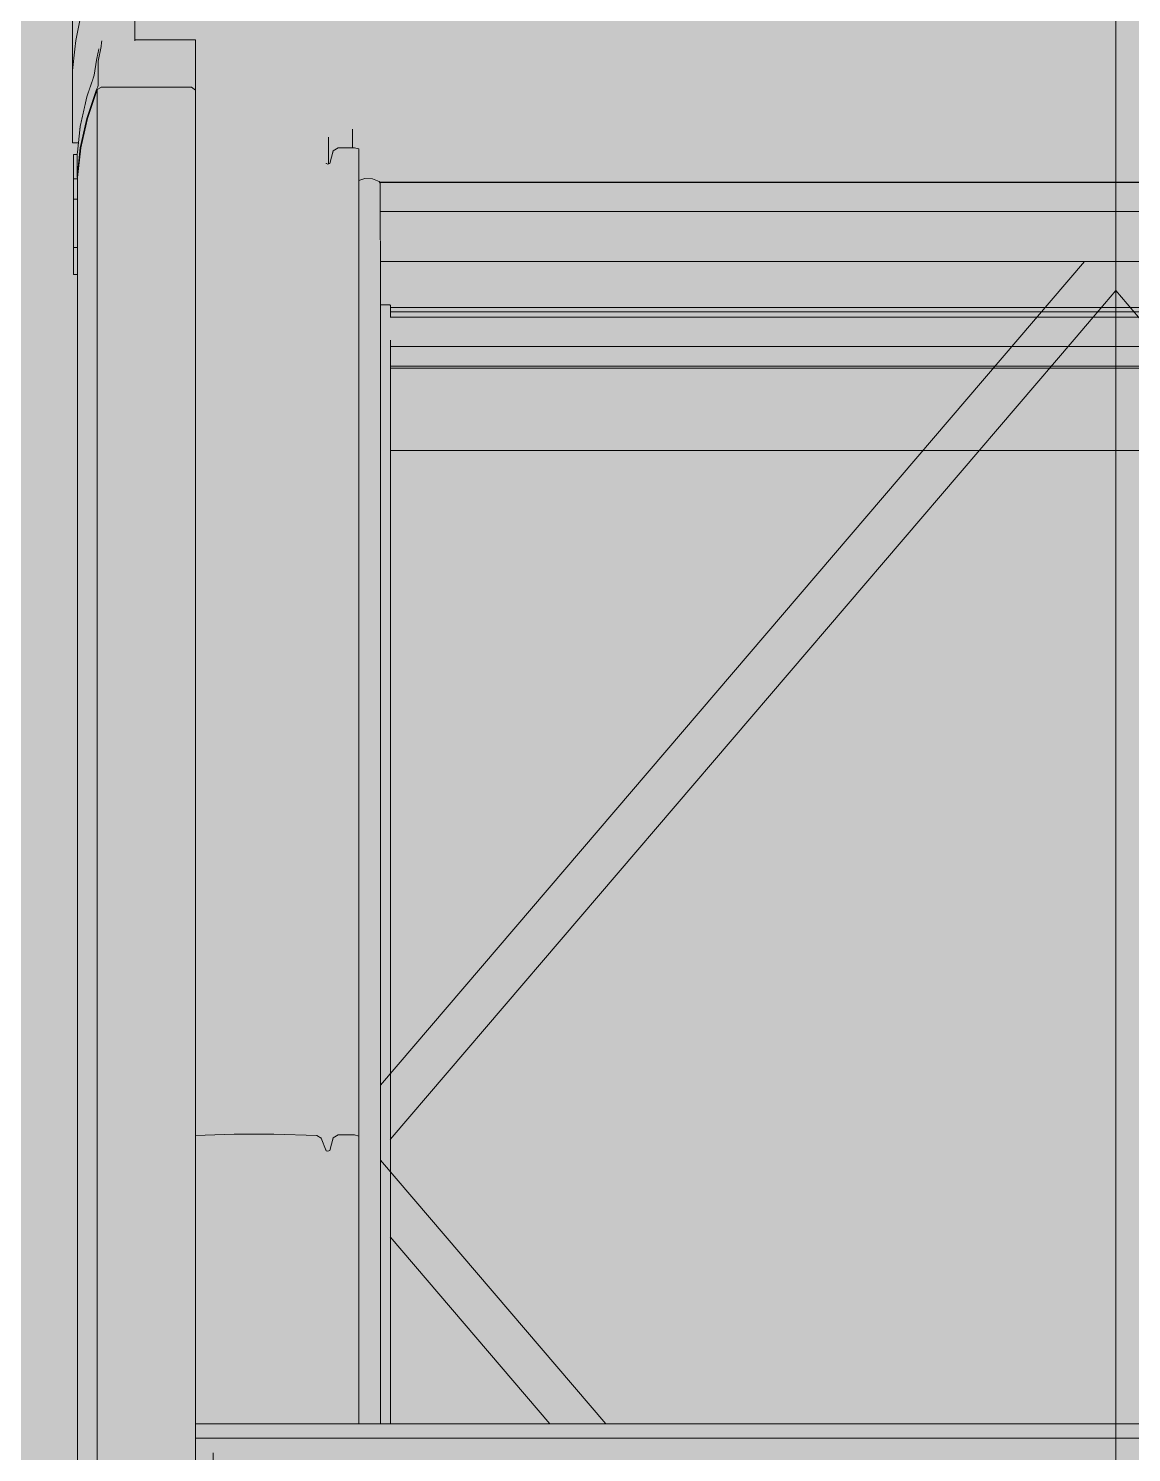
# Model space of a CAD drawing. Header units: metres. Extents: x -208 to 1512, y -277 to 123.
# Drawn here: x 828.896 to 829.348, y -23.356 to -22.773 of the extents above; entities that cross this region are included whole.
import ezdxf

# ---------------------------------------------------------------- set-up
doc = ezdxf.new("R2010")
doc.units = ezdxf.units.M
doc.header["$MEASUREMENT"] = 0
doc.linetypes.add('Wipeout_Contour', pattern=[1, 0, -1])
for name, color, linetype in [('325 Dachfenster', 7, 'Continuous'), ('330 Dachaufbau', 7, 'Continuous'), ('918 Lageplan Beschriftung.x', 7, 'Continuous')]:
    doc.layers.add(name, color=color, linetype=linetype)

# ---------------------------------------------------------------- blocks, each defined once
blk = doc.blocks.new('Dachfläche_47_5', base_point=(825.29177, -21.27914))
at = {"layer": '330 Dachaufbau', "linetype": 'Continuous', "lineweight": 0, "true_color": 0x000000}
h = blk.add_hatch(color=18, dxfattribs=at)
h.paths.add_polyline_path([(828.71231, -24.335), (830.70817, -24.335), (830.70817, -22.14), (830.81231, -22.14), (830.81231, -21.27914), (825.29177, -21.27914), (825.29565, -24.39504), (825.31709, -24.39504), (825.31709, -21.295), (828.45231, -21.295), (828.45231, -21.585), (828.71231, -21.585)])
h.paths.add_polyline_path([(828.9721, -23.72517), (828.9721, -22.2008), (829.7521, -22.2008), (829.7521, -23.72517)], flags=0)
at = {"layer": '330 Dachaufbau', "color": 7, "linetype": 'Continuous', "lineweight": 18, "flags": 128}
blk.add_lwpolyline([(828.9721, -22.2008), (828.9721, -23.72517)], dxfattribs=at)
blk = doc.blocks.new('DF Marker 27[1466]_5', base_point=(829.34199, -22.86773))
at = {"layer": '325 Dachfenster', "color": 7, "linetype": 'Continuous', "lineweight": 13}
blk.add_line((829.34199, -19.11148), (829.34199, -24.9007), dxfattribs=at)
blk = doc.blocks.new('VELUX SlopeRoofBundle[35]_5', base_point=(825.25728, 0))
at = {"color": 254, "linetype": 'Wipeout_Contour', "lineweight": 0, "ltscale": 4974.643211}
blk.add_wipeout([(828.91479, -22.83412), (828.91649, -22.83412), (828.91649, -22.83383), (828.91629, -22.83368), (828.91629, -22.82424), (828.91479, -22.82424)], dxfattribs=at).dxf.layer = '325 Dachfenster'
at = {"color": 254, "linetype": 'Wipeout_Contour', "lineweight": 0, "ltscale": 3316.922475}
blk.add_wipeout([(828.91479, -22.84332), (828.91479, -22.85262), (828.91649, -22.85262), (828.91649, -22.84332)], dxfattribs=at).dxf.layer = '325 Dachfenster'
at = {"color": 254, "linetype": 'Wipeout_Contour', "lineweight": 0, "ltscale": 6637.258312}
blk.add_wipeout([(829.04049, -22.85911), (829.04059, -22.85938), (829.04059, -22.86017), (829.64339, -22.86017), (829.64339, -22.85938), (829.64349, -22.85911), (829.64349, -22.85826), (829.04049, -22.85826)], dxfattribs=at).dxf.layer = '325 Dachfenster'
at = {"color": 254, "linetype": 'Wipeout_Contour', "lineweight": 0, "ltscale": 3316.924759}
blk.add_wipeout([(828.91479, -22.86436), (828.91479, -22.873), (828.91649, -22.873), (828.91649, -22.86436)], dxfattribs=at).dxf.layer = '325 Dachfenster'
at = {"color": 254, "linetype": 'Wipeout_Contour', "lineweight": 0, "ltscale": 3318.62946}
blk.add_wipeout([(829.04059, -22.86809), (829.64339, -22.86809), (829.64339, -22.86801), (829.04059, -22.86801)], dxfattribs=at).dxf.layer = '325 Dachfenster'
at = {"color": 254, "linetype": 'Wipeout_Contour', "lineweight": 0, "ltscale": 3317.199539}
blk.add_wipeout([(828.96479, -23.22604), (828.96479, -23.34415), (828.98069, -23.34415), (828.98069, -23.22553)], dxfattribs=at).dxf.layer = '325 Dachfenster'
at = {"color": 254, "linetype": 'Wipeout_Contour', "lineweight": 0, "ltscale": 3317.383571}
blk.add_wipeout([(829.01909, -23.23253), (829.01829, -23.23232), (829.01829, -23.34415), (829.01909, -23.34415)], dxfattribs=at).dxf.layer = '325 Dachfenster'
at = {"color": 254, "linetype": 'Wipeout_Contour', "lineweight": 0, "ltscale": 4146.52762}
blk.add_wipeout([(828.91645, -22.82329), (828.91629, -22.824), (828.91629, -22.83368), (828.91759, -22.82153), (828.91759, -22.81267)], dxfattribs=at).dxf.layer = '325 Dachfenster'
at = {"color": 254, "linetype": 'Wipeout_Contour', "lineweight": 0, "ltscale": 3316.92192}
blk.add_wipeout([(828.91479, -22.84332), (828.91649, -22.84332), (828.91649, -22.84256), (828.91479, -22.84256)], dxfattribs=at).dxf.layer = '325 Dachfenster'
at = {"color": 254, "linetype": 'Wipeout_Contour', "lineweight": 0, "ltscale": 3316.924203}
blk.add_wipeout([(828.91479, -22.86295), (828.91479, -22.86436), (828.91649, -22.86436), (828.91649, -22.86295)], dxfattribs=at).dxf.layer = '325 Dachfenster'
at = {"color": 254, "linetype": 'Wipeout_Contour', "lineweight": 0, "ltscale": 3318.628649}
blk.add_wipeout([(829.04059, -22.86017), (829.04059, -22.86123), (829.64339, -22.86123), (829.64339, -22.86017)], dxfattribs=at).dxf.layer = '325 Dachfenster'
at = {"color": 254, "linetype": 'Wipeout_Contour', "lineweight": 0, "ltscale": 3316.925251}
blk.add_wipeout([(828.91479, -22.873), (828.91479, -22.8733), (828.91649, -22.8733), (828.91649, -22.873)], dxfattribs=at).dxf.layer = '325 Dachfenster'
at = {"color": 254, "linetype": 'Wipeout_Contour', "lineweight": 0, "ltscale": 3317.378984}
blk.add_wipeout([(829.01829, -23.23232), (829.01629, -23.22715), (829.01629, -23.34415), (829.01829, -23.34415)], dxfattribs=at).dxf.layer = '325 Dachfenster'
at = {"color": 254, "linetype": 'Wipeout_Contour', "lineweight": 0, "ltscale": 3316.921877}
blk.add_wipeout([(828.91479, -22.84254), (828.91479, -22.84256), (828.91649, -22.84256), (828.91649, -22.84254)], dxfattribs=at).dxf.layer = '325 Dachfenster'
at = {"color": 254, "linetype": 'Wipeout_Contour', "lineweight": 0, "ltscale": 3316.923704}
blk.add_wipeout([(828.91479, -22.85597), (828.91479, -22.86227), (828.91649, -22.86227), (828.91649, -22.85597)], dxfattribs=at).dxf.layer = '325 Dachfenster'
at = {"color": 254, "linetype": 'Wipeout_Contour', "lineweight": 0, "ltscale": 3318.628334}
blk.add_wipeout([(829.04049, -22.85741), (829.04049, -22.85826), (829.64349, -22.85826), (829.64349, -22.85741)], dxfattribs=at).dxf.layer = '325 Dachfenster'
at = {"color": 254, "linetype": 'Wipeout_Contour', "lineweight": 0, "ltscale": 3318.628742}
blk.add_wipeout([(829.04059, -22.86123), (829.04059, -22.86186), (829.64339, -22.86186), (829.64339, -22.86123)], dxfattribs=at).dxf.layer = '325 Dachfenster'
at = {"color": 254, "linetype": 'Wipeout_Contour', "lineweight": 0, "ltscale": 3317.391973}
blk.add_wipeout([(829.02119, -23.22708), (829.01989, -23.23225), (829.01989, -23.34415), (829.02119, -23.34415)], dxfattribs=at).dxf.layer = '325 Dachfenster'
at = {"color": 254, "linetype": 'Wipeout_Contour', "lineweight": 0, "ltscale": 3316.921412}
blk.add_wipeout([(828.91479, -22.84254), (828.91649, -22.84254), (828.91649, -22.83412), (828.91479, -22.83412)], dxfattribs=at).dxf.layer = '325 Dachfenster'
at = {"color": 254, "linetype": 'Wipeout_Contour', "lineweight": 0, "ltscale": 3316.923172}
blk.add_wipeout([(828.91479, -22.85262), (828.91479, -22.85597), (828.91649, -22.85597), (828.91649, -22.85262)], dxfattribs=at).dxf.layer = '325 Dachfenster'
at = {"color": 254, "linetype": 'Wipeout_Contour', "lineweight": 0, "ltscale": 3318.62801}
blk.add_wipeout([(829.04049, -22.85239), (829.04049, -22.85741), (829.64349, -22.85741), (829.64349, -22.85239)], dxfattribs=at).dxf.layer = '325 Dachfenster'
at = {"color": 254, "linetype": 'Wipeout_Contour', "lineweight": 0, "ltscale": 3316.924088}
blk.add_wipeout([(828.91479, -22.86227), (828.91479, -22.86295), (828.91649, -22.86295), (828.91649, -22.86227)], dxfattribs=at).dxf.layer = '325 Dachfenster'
at = {"color": 254, "linetype": 'Wipeout_Contour', "lineweight": 0, "ltscale": 3318.628817}
blk.add_wipeout([(829.04059, -22.86186), (829.04059, -22.86257), (829.64339, -22.86257), (829.64339, -22.86186)], dxfattribs=at).dxf.layer = '325 Dachfenster'
at = {"color": 254, "linetype": 'Wipeout_Contour', "lineweight": 0, "ltscale": 3317.386785}
blk.add_wipeout([(829.01989, -23.23225), (829.01909, -23.23253), (829.01909, -23.34415), (829.01989, -23.34415)], dxfattribs=at).dxf.layer = '325 Dachfenster'
at = {"color": 254, "linetype": 'Wipeout_Contour', "lineweight": 0, "ltscale": 3318.627496}
blk.add_wipeout([(829.04049, -22.84807), (829.04049, -22.85239), (829.64349, -22.85239), (829.64349, -22.84807)], dxfattribs=at).dxf.layer = '325 Dachfenster'
at = {"color": 254, "linetype": 'Wipeout_Contour', "lineweight": 0, "ltscale": 3318.629156}
blk.add_wipeout([(829.04059, -22.86801), (829.64339, -22.86801), (829.64339, -22.86257), (829.04059, -22.86257)], dxfattribs=at).dxf.layer = '325 Dachfenster'
at = {"color": 254, "linetype": 'Wipeout_Contour', "lineweight": 0, "ltscale": 3317.370246}
blk.add_wipeout([(829.01629, -23.22715), (829.01449, -23.22609), (829.01449, -23.34415), (829.01629, -23.34415)], dxfattribs=at).dxf.layer = '325 Dachfenster'
at = {"color": 254, "linetype": 'Wipeout_Contour', "lineweight": 0, "ltscale": 3317.397674}
blk.add_wipeout([(829.02329, -23.22581), (829.02119, -23.22708), (829.02119, -23.34415), (829.02329, -23.34415)], dxfattribs=at).dxf.layer = '325 Dachfenster'
at = {"color": 254, "linetype": 'Wipeout_Contour', "lineweight": 0, "ltscale": 3318.627227}
blk.add_wipeout([(829.04049, -22.84751), (829.04049, -22.84807), (829.64349, -22.84807), (829.64349, -22.84751)], dxfattribs=at).dxf.layer = '325 Dachfenster'
at = {"color": 254, "linetype": 'Wipeout_Contour', "lineweight": 0, "ltscale": 3317.331301}
blk.add_wipeout([(828.99689, -23.22553), (828.99689, -23.34415), (829.01449, -23.34415), (829.01449, -23.22609)], dxfattribs=at).dxf.layer = '325 Dachfenster'
at = {"color": 254, "linetype": 'Wipeout_Contour', "lineweight": 0, "ltscale": 3317.414736}
blk.add_wipeout([(829.02329, -23.22581), (829.02329, -23.34415), (829.02989, -23.34415), (829.02989, -23.22581)], dxfattribs=at).dxf.layer = '325 Dachfenster'
at = {"color": 254, "linetype": 'Wipeout_Contour', "lineweight": 0, "ltscale": 3317.348884}
blk.add_wipeout([(829.01629, -22.82272), (829.01629, -23.22715), (829.01829, -23.23232), (829.01829, -22.82789)], dxfattribs=at).dxf.layer = '325 Dachfenster'
at = {"color": 254, "linetype": 'Wipeout_Contour', "lineweight": 0, "ltscale": 3318.626546}
blk.add_wipeout([(829.04049, -22.8357), (829.04049, -22.84751), (829.64349, -22.84751), (829.64349, -22.8357)], dxfattribs=at).dxf.layer = '325 Dachfenster'
at = {"color": 254, "linetype": 'Wipeout_Contour', "lineweight": 0, "ltscale": 3317.26358}
blk.add_wipeout([(828.98069, -23.22553), (828.98069, -23.34415), (828.99689, -23.34415), (828.99689, -23.22553)], dxfattribs=at).dxf.layer = '325 Dachfenster'
at = {"color": 254, "linetype": 'Wipeout_Contour', "lineweight": 0, "ltscale": 3317.431858}
blk.add_wipeout([(829.03179, -23.22631), (829.02989, -23.22581), (829.02989, -23.34415), (829.03179, -23.34415)], dxfattribs=at).dxf.layer = '325 Dachfenster'
at = {"color": 254, "linetype": 'Wipeout_Contour', "lineweight": 0, "ltscale": 3317.170325}
blk.add_wipeout([(828.96479, -23.22604), (828.98069, -23.22553), (828.98069, -22.8211), (828.96479, -22.82161)], dxfattribs=at).dxf.layer = '325 Dachfenster'
at = {"color": 254, "linetype": 'Wipeout_Contour', "lineweight": 0, "ltscale": 3317.402447}
blk.add_wipeout([(829.02989, -22.82142), (829.02989, -23.22581), (829.03179, -23.22631), (829.03179, -22.82191)], dxfattribs=at).dxf.layer = '325 Dachfenster'
at = {"color": 254, "linetype": 'Wipeout_Contour', "lineweight": 0, "ltscale": 4976.742645}
blk.add_wipeout([(829.01839, -22.82791), (829.01829, -22.82789), (829.01829, -23.23232), (829.01909, -23.23253), (829.01909, -22.82813), (829.01839, -22.82795)], dxfattribs=at).dxf.layer = '325 Dachfenster'
at = {"color": 254, "linetype": 'Wipeout_Contour', "lineweight": 0, "ltscale": 3318.625888}
blk.add_wipeout([(829.04049, -22.83556), (829.04049, -22.8357), (829.64349, -22.8357), (829.64349, -22.83556)], dxfattribs=at).dxf.layer = '325 Dachfenster'
at = {"color": 254, "linetype": 'Wipeout_Contour', "lineweight": 0, "ltscale": 3317.361902}
blk.add_wipeout([(829.01989, -22.82785), (829.01989, -23.23225), (829.02119, -23.22708), (829.02119, -22.82269)], dxfattribs=at).dxf.layer = '325 Dachfenster'
at = {"color": 254, "linetype": 'Wipeout_Contour', "lineweight": 0, "ltscale": 3317.357988}
blk.add_wipeout([(829.01909, -22.82813), (829.01909, -23.23253), (829.01989, -23.23225), (829.01989, -22.82785)], dxfattribs=at).dxf.layer = '325 Dachfenster'
at = {"layer": '325 Dachfenster', "linetype": 'Continuous', "lineweight": 0, "flags": 128}
for points in [[(829.01909, -23.23253), (829.01829, -23.23232)], [(829.01989, -23.23225), (829.01909, -23.23253)]]:
    blk.add_lwpolyline(points, dxfattribs=at)
at = {"color": 254, "linetype": 'Wipeout_Contour', "lineweight": 0, "ltscale": 3317.34095}
blk.add_wipeout([(829.01629, -22.82272), (829.01449, -22.82166), (829.01449, -23.22609), (829.01629, -23.22715)], dxfattribs=at).dxf.layer = '325 Dachfenster'
at = {"color": 254, "linetype": 'Wipeout_Contour', "lineweight": 0, "ltscale": 3317.368355}
blk.add_wipeout([(829.02119, -22.82269), (829.02119, -23.22708), (829.02329, -23.22581), (829.02329, -22.82142)], dxfattribs=at).dxf.layer = '325 Dachfenster'
at = {"color": 254, "linetype": 'Wipeout_Contour', "lineweight": 0, "ltscale": 6635.264584}
blk.add_wipeout([(829.01829, -22.82782), (829.01832, -22.82789), (829.01839, -22.82791), (829.01839, -22.82795), (829.01909, -22.82813), (829.01929, -22.82806), (829.01929, -22.81704), (829.01872, -22.81604)], dxfattribs=at).dxf.layer = '325 Dachfenster'
at = {"color": 254, "linetype": 'Wipeout_Contour', "lineweight": 0, "ltscale": 3317.302078}
blk.add_wipeout([(828.99689, -22.8211), (828.99689, -23.22553), (829.01449, -23.22609), (829.01449, -22.82166)], dxfattribs=at).dxf.layer = '325 Dachfenster'
at = {"color": 254, "linetype": 'Wipeout_Contour', "lineweight": 0, "ltscale": 3317.385704}
blk.add_wipeout([(829.02329, -22.82142), (829.02329, -23.22581), (829.02989, -23.22581), (829.02989, -22.82142)], dxfattribs=at).dxf.layer = '325 Dachfenster'
at = {"layer": '325 Dachfenster', "linetype": 'Continuous', "lineweight": 0, "flags": 128}
for points in [[(829.01629, -23.22715), (829.01449, -23.22609)], [(829.01829, -23.23232), (829.01629, -23.22715)], [(829.02119, -23.22708), (829.01989, -23.23225)], [(829.02329, -23.22581), (829.02119, -23.22708)]]:
    blk.add_lwpolyline(points, dxfattribs=at)
at = {"color": 254, "linetype": 'Wipeout_Contour', "lineweight": 0, "ltscale": 3317.19022}
blk.add_wipeout([(829.01704, -22.8133), (829.01629, -22.82272), (829.01829, -22.82782), (829.01871, -22.81609)], dxfattribs=at).dxf.layer = '325 Dachfenster'
at = {"color": 254, "linetype": 'Wipeout_Contour', "lineweight": 0, "ltscale": 3317.234474}
blk.add_wipeout([(828.99689, -22.8211), (828.98069, -22.8211), (828.98069, -23.22553), (828.99689, -23.22553)], dxfattribs=at).dxf.layer = '325 Dachfenster'
at = {"color": 254, "linetype": 'Wipeout_Contour', "lineweight": 0, "ltscale": 3317.14682}
blk.add_wipeout([(828.96479, -22.81252), (828.96479, -22.82161), (828.98069, -22.8211), (828.98069, -22.81217)], dxfattribs=at).dxf.layer = '325 Dachfenster'
at = {"color": 254, "linetype": 'Wipeout_Contour', "lineweight": 0, "ltscale": 2488.473829}
blk.add_wipeout([(829.01588, -22.81281), (829.01449, -22.81255), (829.01449, -22.82166)], dxfattribs=at).dxf.layer = '325 Dachfenster'
at = {"color": 254, "linetype": 'Wipeout_Contour', "lineweight": 0, "ltscale": 11612.445973}
blk.add_wipeout([(828.91759, -22.82153), (828.91629, -22.83368), (828.91649, -22.83383), (828.91649, -22.83368), (828.91779, -22.82153), (828.92049, -22.80946), (828.92449, -22.7976), (828.92629, -22.79665), (828.96309, -22.79665), (828.96479, -22.79789), (828.96479, -22.7965), (828.92471, -22.7965), (828.92429, -22.7976), (828.92029, -22.80946)], dxfattribs=at).dxf.layer = '325 Dachfenster'
at = {"color": 254, "linetype": 'Wipeout_Contour', "lineweight": 0, "ltscale": 3317.278528}
blk.add_wipeout([(828.99689, -22.81217), (828.99689, -22.8211), (829.01449, -22.82166), (829.01449, -22.81255)], dxfattribs=at).dxf.layer = '325 Dachfenster'
at = {"color": 254, "linetype": 'Wipeout_Contour', "lineweight": 0, "ltscale": 3316.931292}
blk.add_wipeout([(828.91759, -22.81267), (828.91759, -22.82153), (828.92029, -22.80946), (828.92029, -22.8006)], dxfattribs=at).dxf.layer = '325 Dachfenster'
at = {"color": 254, "linetype": 'Wipeout_Contour', "lineweight": 0, "ltscale": 3317.211513}
blk.add_wipeout([(828.99689, -22.81217), (828.98069, -22.81217), (828.98069, -22.8211), (828.99689, -22.8211)], dxfattribs=at).dxf.layer = '325 Dachfenster'
at = {"color": 254, "linetype": 'Wipeout_Contour', "lineweight": 0, "ltscale": 3317.067282}
blk.add_wipeout([(829.01449, -22.82166), (829.01629, -22.82272), (829.01704, -22.81327), (829.01588, -22.81281)], dxfattribs=at).dxf.layer = '325 Dachfenster'
at = {"color": 254, "linetype": 'Wipeout_Contour', "lineweight": 0, "ltscale": 4974.994045}
blk.add_wipeout([(828.92303, -22.79247), (828.92029, -22.8006), (828.92029, -22.80946), (828.92429, -22.7976), (828.92429, -22.78554), (828.9232, -22.79176)], dxfattribs=at).dxf.layer = '325 Dachfenster'
at = {"color": 254, "linetype": 'Wipeout_Contour', "lineweight": 0, "ltscale": 4145.885651}
blk.add_wipeout([(828.91779, -22.82153), (828.91649, -22.83368), (828.91649, -23.54542), (828.91759, -23.53514), (828.91779, -23.53425)], dxfattribs=at).dxf.layer = '325 Dachfenster'
at = {"color": 254, "linetype": 'Wipeout_Contour', "lineweight": 0, "ltscale": 3316.384014}
blk.add_wipeout([(829.01829, -22.82782), (829.01629, -22.82272), (829.01829, -22.82789), (829.01832, -22.82789)], dxfattribs=at).dxf.layer = '325 Dachfenster'
at = {"layer": '325 Dachfenster', "linetype": 'Continuous', "lineweight": 0, "flags": 128}
for points in [[(828.91479, -22.82424), (828.91479, -22.83412)], [(828.91479, -22.84254), (828.91479, -22.83412)], [(828.91479, -22.84256), (828.91479, -22.84254)], [(828.91479, -22.85262), (828.91479, -22.84332), (828.91479, -22.84256)], [(828.91479, -22.85597), (828.91479, -22.85262)], [(828.91479, -22.86227), (828.91479, -22.85597)], [(828.91479, -22.86295), (828.91479, -22.86227)], [(828.91479, -22.86436), (828.91479, -22.86295)], [(828.91479, -22.8733), (828.91479, -22.873), (828.91479, -22.86436)]]:
    blk.add_lwpolyline(points, dxfattribs=at)
at = {"color": 254, "linetype": 'Wipeout_Contour', "lineweight": 0, "ltscale": 7463.063682}
blk.add_wipeout([(828.91436, -22.72574), (828.91436, -22.81724), (828.91436, -22.81937), (828.91437, -22.81346), (828.91438, -22.80437), (828.91438, -22.80324), (828.91439, -22.78974), (828.91439, -22.66935), (828.91439, -22.65206)], dxfattribs=at).dxf.layer = '325 Dachfenster'
at = {"color": 254, "linetype": 'Wipeout_Contour', "lineweight": 0, "ltscale": 3317.003074}
blk.add_wipeout([(828.92497, -22.78603), (828.96479, -22.78603), (828.96479, -22.77995), (828.92618, -22.77995)], dxfattribs=at).dxf.layer = '325 Dachfenster'
at = {"color": 254, "linetype": 'Wipeout_Contour', "lineweight": 0, "ltscale": 4145.814879}
blk.add_wipeout([(828.92049, -22.80946), (828.91779, -22.82153), (828.91779, -23.53425), (828.92029, -23.52307), (828.92049, -23.52248)], dxfattribs=at).dxf.layer = '325 Dachfenster'
at = {"color": 254, "linetype": 'Wipeout_Contour', "lineweight": 0, "ltscale": 5806.187321}
blk.add_wipeout([(829.01929, -22.82806), (829.01989, -22.82785), (829.02119, -22.82269), (829.02329, -22.82142), (829.02909, -22.82142), (829.02909, -22.81782), (829.01929, -22.81782)], dxfattribs=at).dxf.layer = '325 Dachfenster'
at = {"layer": '325 Dachfenster', "linetype": 'Continuous', "lineweight": 0, "flags": 128}
for points in [[(829.02119, -22.82269), (829.02329, -22.82142)], [(828.91479, -22.82424), (828.91629, -22.82424)], [(828.91629, -22.824), (828.91645, -22.82329)], [(828.91629, -22.824), (828.91629, -22.83368)], [(829.01832, -22.82789), (829.01829, -22.82782)], [(829.01839, -22.82791), (829.01839, -22.82795)], [(829.01839, -22.82795), (829.01909, -22.82813)], [(829.01909, -22.82813), (829.01989, -22.82785)], [(829.01989, -22.82785), (829.02119, -22.82269)], [(828.91629, -22.83368), (828.91649, -22.83383)], [(828.91649, -22.83368), (828.91649, -23.54542)], [(828.91649, -22.83412), (828.91479, -22.83412)], [(828.91479, -22.84256), (828.91649, -22.84256)], [(828.91479, -22.86227), (828.91649, -22.86227)], [(828.91479, -22.8733), (828.91649, -22.8733)]]:
    blk.add_lwpolyline(points, dxfattribs=at)
at = {"color": 254, "linetype": 'Wipeout_Contour', "lineweight": 0, "ltscale": 7463.483552}
blk.add_wipeout([(828.92429, -22.78554), (828.92429, -22.7976), (828.92471, -22.7965), (828.92485, -22.79579), (828.92497, -22.78603), (828.92618, -22.77995), (828.92634, -22.77836), (828.92636, -22.7777), (828.92521, -22.78093)], dxfattribs=at).dxf.layer = '325 Dachfenster'
at = {"color": 254, "linetype": 'Wipeout_Contour', "lineweight": 0, "ltscale": 16593.223307}
blk.add_wipeout([(829.02909, -22.81376), (829.02909, -22.82142), (829.02989, -22.82142), (829.03179, -22.82191), (829.03179, -22.8349), (829.03419, -22.83407), (829.03729, -22.83414), (829.04009, -22.83528), (829.04049, -22.83595), (829.04049, -22.83556), (829.64349, -22.83556), (829.64349, -22.83595), (829.64389, -22.83528), (829.64669, -22.83414), (829.64979, -22.83407), (829.65219, -22.8349), (829.65219, -22.82191), (829.65409, -22.82142), (829.65489, -22.82142), (829.65489, -22.81376)], dxfattribs=at).dxf.layer = '325 Dachfenster'
at = {"layer": '325 Dachfenster', "linetype": 'Continuous', "lineweight": 0, "flags": 128}
blk.add_lwpolyline([(829.02329, -22.82142), (829.02989, -22.82142), (829.03179, -22.82191)], dxfattribs=at)
at = {"color": 254, "linetype": 'Wipeout_Contour', "lineweight": 0, "ltscale": 4975.826167}
blk.add_wipeout([(828.92634, -22.77836), (828.96479, -22.77836), (828.96479, -22.77719), (828.93999, -22.77719), (828.93999, -22.7777), (828.92636, -22.7777)], dxfattribs=at).dxf.layer = '325 Dachfenster'
at = {"color": 254, "linetype": 'Wipeout_Contour', "lineweight": 0, "ltscale": 3317.030172}
blk.add_wipeout([(828.92485, -22.79579), (828.96479, -22.79579), (828.96479, -22.78603), (828.92497, -22.78603)], dxfattribs=at).dxf.layer = '325 Dachfenster'
at = {"color": 254, "linetype": 'Wipeout_Contour', "lineweight": 0, "ltscale": 3317.418586}
blk.add_wipeout([(829.03179, -22.8349), (829.03179, -23.34415), (829.03419, -23.34415), (829.03419, -22.83407)], dxfattribs=at).dxf.layer = '325 Dachfenster'
at = {"color": 254, "linetype": 'Wipeout_Contour', "lineweight": 0, "ltscale": 4975.534782}
blk.add_wipeout([(829.04009, -22.83528), (829.04009, -23.34415), (829.04059, -23.34415), (829.04059, -22.85938), (829.04049, -22.85911), (829.04049, -22.83595)], dxfattribs=at).dxf.layer = '325 Dachfenster'
at = {"color": 254, "linetype": 'Wipeout_Contour', "lineweight": 0, "ltscale": 3317.030026}
blk.add_wipeout([(828.92634, -22.77836), (828.92618, -22.77995), (828.96479, -22.77995), (828.96479, -22.77836)], dxfattribs=at).dxf.layer = '325 Dachfenster'
at = {"color": 254, "linetype": 'Wipeout_Contour', "lineweight": 0, "ltscale": 3317.029802}
blk.add_wipeout([(828.92485, -22.79579), (828.92471, -22.7965), (828.96479, -22.7965), (828.96479, -22.79579)], dxfattribs=at).dxf.layer = '325 Dachfenster'
at = {"color": 254, "linetype": 'Wipeout_Contour', "lineweight": 0, "ltscale": 3317.44147}
blk.add_wipeout([(829.03729, -22.83414), (829.03729, -23.34415), (829.04009, -23.34415), (829.04009, -22.83528)], dxfattribs=at).dxf.layer = '325 Dachfenster'
at = {"layer": '325 Dachfenster', "linetype": 'Continuous', "lineweight": 0, "flags": 128}
for points in [[(829.04049, -22.83556), (829.64349, -22.83556)], [(829.04049, -22.8357), (829.04049, -22.83556)], [(829.04049, -22.84751), (829.04049, -22.8357)], [(829.04049, -22.84751), (829.04049, -22.84807), (829.04049, -22.85239), (829.04049, -22.85741), (829.04049, -22.85826), (829.04049, -22.85911)], [(829.04049, -22.84751), (829.64349, -22.84751)]]:
    blk.add_lwpolyline(points, dxfattribs=at)
at = {"color": 254, "linetype": 'Wipeout_Contour', "lineweight": 0, "ltscale": 4145.806527}
blk.add_wipeout([(828.92449, -22.7976), (828.92049, -22.80946), (828.92049, -23.52248), (828.92429, -23.51121), (828.92449, -23.51069)], dxfattribs=at).dxf.layer = '325 Dachfenster'
at = {"color": 254, "linetype": 'Wipeout_Contour', "lineweight": 0, "ltscale": 3317.149894}
blk.add_wipeout([(828.96309, -22.79665), (828.96309, -23.50996), (828.96479, -23.50996), (828.96479, -22.79789)], dxfattribs=at).dxf.layer = '325 Dachfenster'
at = {"color": 254, "linetype": 'Wipeout_Contour', "lineweight": 0, "ltscale": 3317.429584}
blk.add_wipeout([(829.03419, -22.83407), (829.03419, -23.34415), (829.03729, -23.34415), (829.03729, -22.83414)], dxfattribs=at).dxf.layer = '325 Dachfenster'
at = {"color": 254, "linetype": 'Wipeout_Contour', "lineweight": 0, "ltscale": 2488.851891}
blk.add_wipeout([(829.32917, -22.86809), (829.04059, -22.86809), (829.04059, -23.20551)], dxfattribs=at).dxf.layer = '325 Dachfenster'
at = {"color": 254, "linetype": 'Wipeout_Contour', "lineweight": 0, "ltscale": 2488.711139}
blk.add_wipeout([(829.04059, -23.34415), (829.13296, -23.34415), (829.04059, -23.23614)], dxfattribs=at).dxf.layer = '325 Dachfenster'
at = {"layer": '325 Dachfenster', "linetype": 'Continuous', "lineweight": 0, "flags": 128}
for points in [[(829.03419, -22.83407), (829.03179, -22.8349)], [(829.03729, -22.83414), (829.03419, -22.83407)], [(829.04009, -22.83528), (829.03729, -22.83414)], [(829.04049, -22.83595), (829.04009, -22.83528)], [(829.03179, -23.22631), (829.02989, -23.22581), (829.02329, -23.22581)]]:
    blk.add_lwpolyline(points, dxfattribs=at)
at = {"color": 254, "linetype": 'Wipeout_Contour', "lineweight": 0, "ltscale": 4976.215432}
blk.add_wipeout([(828.92449, -23.51069), (828.92474, -23.51004), (828.92483, -23.50996), (828.92629, -23.50996), (828.92629, -22.79665), (828.92449, -22.7976)], dxfattribs=at).dxf.layer = '325 Dachfenster'
at = {"color": 254, "linetype": 'Wipeout_Contour', "lineweight": 0, "ltscale": 4145.93653}
blk.add_wipeout([(828.91436, -22.81937), (828.91687, -22.81937), (828.91759, -22.81267), (828.91774, -22.81201), (828.91437, -22.81201)], dxfattribs=at).dxf.layer = '325 Dachfenster'
at = {"color": 254, "linetype": 'Wipeout_Contour', "lineweight": 0, "ltscale": 6637.351388}
blk.add_wipeout([(829.04059, -23.20551), (829.04059, -23.23614), (829.13296, -23.34415), (829.55102, -23.34415), (829.64339, -23.23614), (829.64339, -23.20551), (829.35481, -22.86809), (829.32917, -22.86809)], dxfattribs=at).dxf.layer = '325 Dachfenster'
at = {"layer": '325 Dachfenster', "linetype": 'Continuous', "lineweight": 0, "flags": 128}
for points in [[(828.91436, -22.81724), (828.91436, -22.81937)], [(828.91436, -22.81937), (828.91687, -22.81937)], [(829.04059, -22.86801), (829.64339, -22.86801)], [(829.32917, -22.86809), (829.04059, -23.20551)], [(829.04059, -22.86809), (829.64339, -22.86809)], [(829.34199, -22.87996), (829.33274, -22.89078), (829.32488, -22.89998), (829.04456, -23.22774)], [(829.34199, -22.87996), (829.35124, -22.89078), (829.3591, -22.89998), (829.63942, -23.22774)], [(829.04059, -22.88583), (829.04449, -22.88583)], [(829.04449, -22.88583), (829.04469, -22.88605)], [(829.04469, -22.88605), (829.04469, -22.89078)], [(829.04456, -22.89078), (829.63942, -22.89078)], [(829.04469, -22.88689), (829.63929, -22.88689)], [(829.04469, -22.88859), (829.63929, -22.88859)], [(829.04469, -22.9028), (829.63929, -22.9028)], [(829.04469, -22.91094), (829.63929, -22.91094)], [(829.04469, -22.91171), (829.63929, -22.91171)], [(829.04469, -22.94544), (829.63929, -22.94544)]]:
    blk.add_lwpolyline(points, dxfattribs=at)
at = {"color": 254, "linetype": 'Wipeout_Contour', "lineweight": 0, "ltscale": 3317.072837}
blk.add_wipeout([(828.92629, -23.50996), (828.96309, -23.50996), (828.96309, -22.79665), (828.92629, -22.79665)], dxfattribs=at).dxf.layer = '325 Dachfenster'
at = {"color": 254, "linetype": 'Wipeout_Contour', "lineweight": 0, "ltscale": 3317.287448}
blk.add_wipeout([(828.91437, -22.81201), (828.91774, -22.81201), (828.9197, -22.80324), (828.91438, -22.80324)], dxfattribs=at).dxf.layer = '325 Dachfenster'
at = {"layer": '325 Dachfenster', "linetype": 'Continuous', "lineweight": 0, "flags": 128}
blk.add_lwpolyline([(829.01449, -23.22609), (828.99689, -23.22553), (828.98069, -23.22553), (828.96479, -23.22604)], dxfattribs=at)
at = {"color": 254, "linetype": 'Wipeout_Contour', "lineweight": 0, "ltscale": 4146.3439}
blk.add_wipeout([(828.91438, -22.80324), (828.9197, -22.80324), (828.92029, -22.8006), (828.92288, -22.79292), (828.91439, -22.79292)], dxfattribs=at).dxf.layer = '325 Dachfenster'
at = {"color": 254, "linetype": 'Wipeout_Contour', "lineweight": 0, "ltscale": 23230.351073}
blk.add_wipeout([(828.96479, -22.81067), (828.96479, -22.81252), (828.98069, -22.81217), (828.99689, -22.81217), (829.01449, -22.81255), (829.01588, -22.81281), (829.01704, -22.81327), (829.01704, -22.8133), (829.01871, -22.81609), (829.01872, -22.81604), (829.01929, -22.81704), (829.01929, -22.81782), (829.02909, -22.81782), (829.02909, -22.81376), (829.65489, -22.81376), (829.65489, -22.81782), (829.66469, -22.81782), (829.66469, -22.81704), (829.66526, -22.81604), (829.66527, -22.81609), (829.66695, -22.8133), (829.66694, -22.81327), (829.6681, -22.81281), (829.66949, -22.81255), (829.68709, -22.81217), (829.70329, -22.81217), (829.71919, -22.81252), (829.71919, -22.81067)], dxfattribs=at).dxf.layer = '325 Dachfenster'
at = {"color": 254, "linetype": 'Wipeout_Contour', "lineweight": 0, "ltscale": 3318.682844}
blk.add_wipeout([(828.96479, -23.34428), (828.96479, -23.35008), (829.71919, -23.35008), (829.71919, -23.34428)], dxfattribs=at).dxf.layer = '325 Dachfenster'
at = {"color": 254, "linetype": 'Wipeout_Contour', "lineweight": 0, "ltscale": 3318.683701}
blk.add_wipeout([(828.96479, -23.35362), (828.96479, -23.35597), (829.71919, -23.35597), (829.71919, -23.35362)], dxfattribs=at).dxf.layer = '325 Dachfenster'
at = {"layer": '325 Dachfenster', "linetype": 'Continuous', "lineweight": 0, "flags": 128}
for points in [[(828.92471, -22.7965), (828.92429, -22.7976), (828.92029, -22.80946), (828.91759, -22.82153), (828.91629, -22.83368)], [(828.91649, -22.83368), (828.91779, -22.82153), (828.92049, -22.80946), (828.92449, -22.7976)], [(828.92449, -22.7976), (828.92629, -22.79665)], [(828.92449, -22.7976), (828.92449, -23.51069)], [(829.02909, -22.82142), (829.02909, -22.81376)], [(829.01929, -22.82806), (829.01929, -22.81704)]]:
    blk.add_lwpolyline(points, dxfattribs=at)
at = {"color": 254, "linetype": 'Wipeout_Contour', "lineweight": 0, "ltscale": 6633.482412}
blk.add_wipeout([(828.91439, -22.79292), (828.92288, -22.79292), (828.92303, -22.79247), (828.9232, -22.79176), (828.92429, -22.78554), (828.92517, -22.78111), (828.91534, -22.78111), (828.91439, -22.78974)], dxfattribs=at).dxf.layer = '325 Dachfenster'
at = {"color": 254, "linetype": 'Wipeout_Contour', "lineweight": 0, "ltscale": 3318.622668}
blk.add_wipeout([(828.96479, -22.80197), (828.96479, -22.81067), (829.71919, -22.81067), (829.71919, -22.80197)], dxfattribs=at).dxf.layer = '325 Dachfenster'
at = {"color": 254, "linetype": 'Wipeout_Contour', "lineweight": 0, "ltscale": 3318.682507}
blk.add_wipeout([(829.71919, -23.34415), (828.96479, -23.34415), (828.96479, -23.34428), (829.71919, -23.34428)], dxfattribs=at).dxf.layer = '325 Dachfenster'
at = {"color": 254, "linetype": 'Wipeout_Contour', "lineweight": 0, "ltscale": 3318.683458}
blk.add_wipeout([(828.96479, -23.35164), (828.96479, -23.35362), (829.71919, -23.35362), (829.71919, -23.35164)], dxfattribs=at).dxf.layer = '325 Dachfenster'
at = {"layer": '325 Dachfenster', "linetype": 'Continuous', "lineweight": 0, "flags": 128}
for points in [[(828.92485, -22.79579), (828.92497, -22.78603)], [(828.92471, -22.7965), (828.92485, -22.79579)], [(829.03179, -22.82191), (829.03179, -23.22631), (829.03179, -23.34415)], [(829.04059, -22.85938), (829.04059, -23.34415)], [(829.04469, -22.90026), (829.04469, -23.34415)], [(829.13296, -23.34415), (829.04059, -23.23614)], [(829.10998, -23.34415), (829.04456, -23.26765)], [(829.71919, -23.34415), (828.96479, -23.34415)]]:
    blk.add_lwpolyline(points, dxfattribs=at)
at = {"color": 254, "linetype": 'Wipeout_Contour', "lineweight": 0, "ltscale": 4145.915052}
blk.add_wipeout([(828.91439, -22.6361), (828.91439, -22.78974), (828.91534, -22.78111), (828.91569, -22.77755), (828.91569, -22.62219)], dxfattribs=at).dxf.layer = '325 Dachfenster'
at = {"color": 254, "linetype": 'Wipeout_Contour', "lineweight": 0, "ltscale": 3318.621627}
blk.add_wipeout([(829.71919, -22.79172), (828.96479, -22.79172), (828.96479, -22.80197), (829.71919, -22.80197)], dxfattribs=at).dxf.layer = '325 Dachfenster'
at = {"color": 254, "linetype": 'Wipeout_Contour', "lineweight": 0, "ltscale": 3318.683258}
blk.add_wipeout([(829.71919, -23.35008), (828.96479, -23.35008), (828.96479, -23.35164), (829.71919, -23.35164)], dxfattribs=at).dxf.layer = '325 Dachfenster'
at = {"layer": '325 Dachfenster', "linetype": 'Continuous', "lineweight": 0, "flags": 128}
for points in [[(828.92629, -22.79665), (828.96309, -22.79665)], [(828.96309, -22.79665), (828.96479, -22.79789)], [(828.96479, -22.7965), (828.96479, -22.79579)], [(828.96479, -22.79789), (828.96479, -22.7965)], [(828.96479, -22.79789), (828.96479, -23.50996)], [(829.71919, -23.35008), (828.96479, -23.35008)]]:
    blk.add_lwpolyline(points, dxfattribs=at)
at = {"color": 254, "linetype": 'Wipeout_Contour', "lineweight": 0, "ltscale": 4145.915651}
blk.add_wipeout([(828.91569, -22.62219), (828.91569, -22.77755), (828.91761, -22.76796), (828.91829, -22.76418), (828.91829, -22.60853)], dxfattribs=at).dxf.layer = '325 Dachfenster'
at = {"color": 254, "linetype": 'Wipeout_Contour', "lineweight": 0, "ltscale": 3318.620419}
blk.add_wipeout([(828.96479, -22.77998), (828.96479, -22.79172), (829.71919, -22.79172), (829.71919, -22.77998)], dxfattribs=at).dxf.layer = '325 Dachfenster'
at = {"layer": '325 Dachfenster', "linetype": 'Continuous', "lineweight": 0, "flags": 128}
blk.add_lwpolyline([(828.96479, -22.79579), (828.96479, -22.78603)], dxfattribs=at)
at = {"color": 254, "linetype": 'Wipeout_Contour', "lineweight": 0, "ltscale": 6634.58925}
blk.add_wipeout([(828.91569, -22.77755), (828.91534, -22.78111), (828.92517, -22.78111), (828.92521, -22.78093), (828.92636, -22.7777), (828.93999, -22.7777), (828.93999, -22.76796), (828.91761, -22.76796)], dxfattribs=at).dxf.layer = '325 Dachfenster'
at = {"layer": '325 Dachfenster', "linetype": 'Continuous', "lineweight": 0, "flags": 128}
for points in [[(828.92413, -22.5926), (828.92864, -22.60858), (828.93153, -22.62795), (828.9328, -22.65044), (828.93238, -22.67582), (828.9303, -22.70368), (828.92656, -22.73381), (828.92524, -22.74038), (828.92316, -22.74724), (828.92239, -22.74915), (828.92128, -22.75382), (828.91829, -22.76418), (828.91761, -22.76796), (828.91569, -22.77755), (828.91534, -22.78111), (828.91439, -22.78974), (828.91439, -22.79292), (828.91438, -22.80324), (828.91437, -22.81201), (828.91436, -22.81937)], [(828.91436, -22.72574), (828.91436, -22.81724)], [(828.91645, -22.82329), (828.91759, -22.81267), (828.92029, -22.8006), (828.92303, -22.79247), (828.9232, -22.79176), (828.92429, -22.78554), (828.92521, -22.78093)], [(828.92497, -22.78603), (828.92618, -22.77995)], [(828.92618, -22.77995), (828.92634, -22.77836), (828.92636, -22.7777)]]:
    blk.add_lwpolyline(points, dxfattribs=at)
at = {"color": 254, "linetype": 'Wipeout_Contour', "lineweight": 0, "ltscale": 6637.26935}
blk.add_wipeout([(829.74399, -22.76704), (828.93999, -22.76704), (828.93999, -22.77719), (828.96479, -22.77719), (828.96479, -22.77998), (829.71919, -22.77998), (829.71919, -22.77719), (829.74399, -22.77719)], dxfattribs=at).dxf.layer = '325 Dachfenster'
at = {"layer": '325 Dachfenster', "linetype": 'Continuous', "lineweight": 0}
blk.add_line((829.34199, -19.11148), (829.34199, -24.9007), dxfattribs=at)
at = {"layer": '325 Dachfenster', "linetype": 'Continuous', "lineweight": 0, "flags": 128}
for points in [[(828.93999, -22.7777), (828.93999, -22.76796), (828.93999, -22.75382), (828.93999, -22.74724), (828.93999, -22.74038), (828.93999, -22.73381), (828.93999, -22.70368), (828.93999, -22.67582), (828.93999, -22.65044), (828.93999, -22.62795), (828.93999, -22.60858), (828.93999, -22.5926)], [(828.93999, -22.77719), (828.96479, -22.77719)], [(828.96479, -22.77995), (828.96479, -22.77836), (828.96479, -22.77719)], [(828.96479, -22.78603), (828.96479, -22.77995)]]:
    blk.add_lwpolyline(points, dxfattribs=at)
at = {"layer": '325 Dachfenster', "color": 7, "lineweight": 13}
blk.add_blockref('DF Marker 27[1466]_5', (829.34199, -22.86773), dxfattribs=at)
blk = doc.blocks.new('Dachfläche_62_5', base_point=(829.81339, -22.1008))
at = {"layer": '325 Dachfenster', "linetype": 'Continuous', "lineweight": 0}
blk.add_blockref('VELUX SlopeRoofBundle[35]_5', (825.25728, 0), dxfattribs=at)

msp = doc.modelspace()

# ---------------------------------------------------------------- block references
at = {"layer": '330 Dachaufbau', "color": 7, "linetype": 'Continuous', "lineweight": 18}
msp.add_blockref('Dachfläche_47_5', (825.29177, -21.27914), dxfattribs=at)

# ---------------------------------------------------------------- next in the draw order: block references
at = {"layer": '325 Dachfenster', "color": 7, "linetype": 'Continuous', "lineweight": 13, "true_color": 0xf4f4f4}
msp.add_blockref('Dachfläche_62_5', (829.81339, -22.1008), dxfattribs=at)

# ---------------------------------------------------------------- next in the draw order: hatches: boundary and pattern name
at = {"layer": '918 Lageplan Beschriftung.x', "linetype": 'Continuous', "lineweight": 0, "true_color": 0x3f0000}
msp.add_hatch(color=18, dxfattribs=at).paths.add_polyline_path([(825.31141, -21.295), (830.69231, -21.295), (830.69231, -22.49), (837.59231, -22.49), (837.59231, -21.295), (844.15029, -21.295), (844.11221, -30.18), (837.77231, -30.18), (837.77231, -31.08), (834.92231, -31.08), (834.92231, -31.58), (825.32423, -31.58)])

doc.saveas('drawing.dxf')
